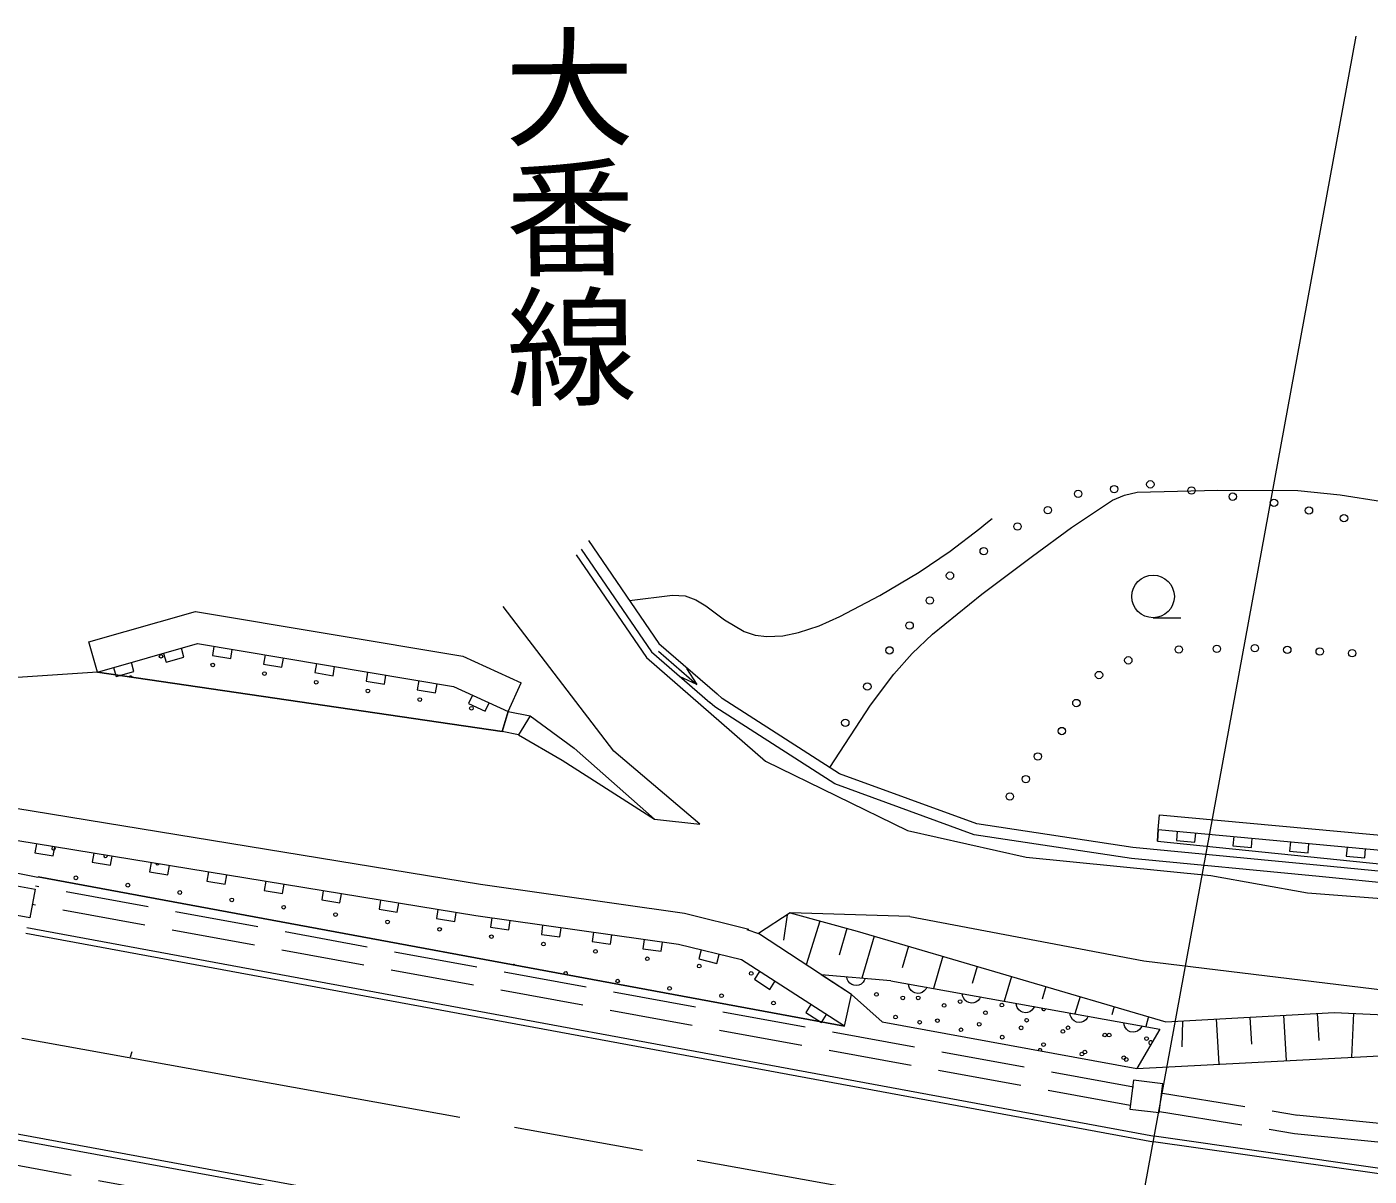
# Model space of a CAD drawing. Units: millimetres, scale not verified. Extents: x 30705 to 670705, y 16818 to 376818.
# Drawn here: x 479416 to 515599, y 283797 to 314782 of the extents above; entities that cross this region are included whole.
import ezdxf
from ezdxf.enums import TextEntityAlignment as Align

# ---------------------------------------------------------------- set-up
doc = ezdxf.new("R2010")
doc.units = ezdxf.units.MM
doc.header["$LTSCALE"] = 1000
doc.linetypes.add('CHAIN', pattern=[18.5, 12, -1.5, 3.5, -1.5])
doc.linetypes.add('USER3', pattern=[3, 2.25, -0.75])
doc.layers.add('S-SUV', color=7, linetype='Continuous', lineweight=13)
doc.layers.add('S-SUV-ROAD', color=7, linetype='Continuous', lineweight=13)
doc.styles.add('@ＭＳ ゴシック', font='')
doc.styles.get('@ＭＳ ゴシック').set_extended_font_data('@MS Gothic')

# ---------------------------------------------------------------- blocks, each defined once
blk = doc.blocks.new('BUHIN73')
at = {"color": 7, "linetype": 'Continuous', "lineweight": 13}
blk.add_lwpolyline([(-79, 237), (-316, 159), (-159, -316), (79, -237)], dxfattribs=at)
blk = doc.blocks.new('BUHIN74')
at = {"color": 7, "linetype": 'Continuous', "lineweight": 13}
blk.add_lwpolyline([(31, 248), (-217, 279), (-279, -217), (-31, -248)], dxfattribs=at)
blk = doc.blocks.new('BUHIN77')
at = {"color": 7, "linetype": 'Continuous', "lineweight": 13}
blk.add_lwpolyline([(30, 248), (-218, 278), (-278, -218), (-30, -248)], dxfattribs=at)
blk = doc.blocks.new('BUHIN78')
at = {"color": 7, "linetype": 'Continuous', "lineweight": 13}
blk.add_lwpolyline([(25, 249), (-224, 273), (-273, -224), (-25, -249)], dxfattribs=at)
blk = doc.blocks.new('BUHIN80')
at = {"color": 7, "linetype": 'Continuous', "lineweight": 13}
blk.add_lwpolyline([(126, 216), (-90, 342), (-342, -90), (-126, -216)], dxfattribs=at)
blk = doc.blocks.new('BUHIN86')
at = {"color": 7, "linetype": 'Continuous', "lineweight": 13}
blk.add_lwpolyline([(12, 250), (-237, 262), (-262, -237), (-12, -250)], dxfattribs=at)
blk = doc.blocks.new('BUHIN108')
at = {"color": 7, "linetype": 'Continuous', "lineweight": 13}
blk.add_lwpolyline([(-34, -248), (-88, -220), (-132, -184), (-180, -129), (-203, -71), (-212, -10), (-202, 67), (-176, 123), (-139, 173), (-78, 214), (-26, 237), (34, 248)], dxfattribs=at)

msp = doc.modelspace()

# ---------------------------------------------------------------- linework, layer by layer
at = {"layer": 'S-SUV'}
for p, q in [((509294, 282094), (515251, 314533)), ((508677, 302024), (509003, 302160)), ((509003, 302160), (509345, 302238)), ((509345, 302238), (511520, 302292)), ((511520, 302292), (513677, 302286)), ((513677, 302286), (514820, 302166)), ((514820, 302166), (515956, 301987)), ((507578, 301286), (508677, 302024)), ((505265, 301391), (505436, 301529)), ((504304, 300643), (505101, 301259)), ((505101, 301259), (505265, 301391)), ((506529, 300509), (507578, 301286)), ((503472, 300076), (504304, 300643)), ((505163, 299484), (506529, 300509)), ((502413, 299452), (503472, 300076)), ((495660, 299316), (496821, 299459)), ((496821, 299459), (497160, 299440)), ((497160, 299440), (497448, 299336)), ((497448, 299336), (497723, 299171)), ((501327, 298881), (502413, 299452)), ((503831, 298410), (505163, 299484)), ((481085, 298201), (483967, 299024)), ((483967, 299024), (491171, 297819)), ((497723, 299171), (498222, 298799)), ((500777, 298635), (501327, 298881)), ((498222, 298799), (498748, 298483)), ((500216, 298450), (500777, 298635)), ((509775, 298852), (510521, 298853)), ((481319, 297383), (484016, 298154)), ((484016, 298154), (490918, 296999)), ((498748, 298483), (499045, 298384)), ((499045, 298384), (499359, 298344)), ((499359, 298344), (499792, 298367)), ((499792, 298367), (500216, 298450)), ((503282, 297888), (503831, 298410)), ((491171, 297819), (492743, 297095)), ((496440, 297955), (497478, 297048)), ((502784, 297333), (503282, 297888)), ((492233, 295782), (481319, 297383)), ((502162, 296494), (502784, 297333)), ((490918, 296999), (492387, 296323)), ((498157, 296676), (498021, 296796)), ((497959, 296451), (497823, 296571)), ((501192, 294376), (497959, 296451)), ((501326, 294646), (498157, 296676)), ((501062, 294815), (502162, 296494)), ((492387, 296323), (492233, 295782)), ((505026, 293292), (501326, 294646)), ((491645, 291659), (476164, 294195)), ((504952, 293000), (501192, 294376)), ((509949, 293537), (522157, 292412)), ((491516, 290819), (476055, 293351)), ((509230, 292658), (505026, 293292)), ((509898, 292832), (509912, 293139)), ((509912, 293139), (522120, 292013)), ((509193, 292360), (504952, 293000)), ((514253, 291874), (509193, 292360)), ((514282, 292172), (509230, 292658)), ((522149, 291399), (514282, 292172)), ((478854, 291679), (479642, 291534)), ((501454, 287840), (479719, 291867)), ((497148, 290879), (491645, 291659)), ((521988, 291113), (514253, 291874)), ((479642, 291534), (479500, 290762)), ((513941, 291431), (522574, 290783)), ((479500, 290762), (478711, 290907)), ((496986, 290044), (491516, 290819)), ((498882, 290451), (497148, 290879)), ((499909, 290841), (499816, 290159)), ((500795, 290674), (500424, 289494)), ((479389, 290349), (509786, 284726)), ((479417, 290497), (509814, 284873)), ((501644, 288690), (499137, 290340)), ((501524, 290476), (501313, 289752)), ((502258, 290266), (501926, 289133)), ((498678, 289626), (496986, 290044)), ((503183, 289995), (503013, 289417)), ((501454, 287840), (498678, 289626)), ((504107, 289724), (503854, 288859)), ((501644, 288690), (500828, 289228)), ((505032, 289453), (504897, 288994)), ((505957, 289182), (505761, 288516)), ((502704, 289066), (509958, 287759)), ((506881, 288911), (506781, 288571)), ((507806, 288640), (507669, 288172)), ((508730, 288369), (508666, 288147)), ((509655, 288098), (509576, 287828)), ((511479, 288037), (511546, 286815)), ((512386, 288087), (512427, 287353)), ((513294, 288137), (513361, 286911)), ((514201, 288187), (514242, 287451)), ((515177, 288188), (515123, 287005)), ((509958, 287759), (509338, 286698)), ((509958, 287759), (509338, 286698)), ((510571, 287987), (510547, 287280)), ((482208, 287013), (482258, 287157)), ((509245, 286382), (509150, 285606)), ((510034, 286286), (509245, 286382)), ((509939, 285510), (510034, 286286)), ((509150, 285606), (509939, 285510)), ((478455, 284910), (509864, 279144)), ((478482, 285058), (509891, 279291)), ((515886, 284006), (509808, 284874)), ((515872, 283856), (509786, 284726))]:
    msp.add_line(p, q, dxfattribs=at)
at = {"layer": 'S-SUV', "linetype": 'CHAIN'}
msp.add_line((509294, 282094), (452993, 292244), dxfattribs=at)
at = {"layer": 'S-SUV', "linetype": 'USER3'}
for p, q in [((509248, 286194), (479651, 291611)), ((509158, 285702), (479560, 291119)), ((510025, 286030), (513670, 285445)), ((509946, 285537), (513591, 284951)), ((513641, 285449), (517632, 285043)), ((513591, 284951), (517581, 284545)), ((478399, 284230), (507786, 278776))]:
    msp.add_line(p, q, dxfattribs=at)
at = {"layer": 'S-SUV'}
for points in [[(497196, 297485), (497478, 297048), (497008, 297269)], [(491426, 296766), (491321, 296539), (491775, 296330), (491880, 296557)], [(497589, 289895), (497529, 289652), (498015, 289532), (498075, 289775)], [(502015, 289126), (501990, 289070), (501956, 289024), (501904, 288973), (501847, 288948), (501787, 288936), (501710, 288942), (501653, 288965), (501600, 288999), (501556, 289058), (501531, 289110), (501517, 289168)]]:
    msp.add_lwpolyline(points, dxfattribs=at)
for centre, radius in [((509701, 302448), 99.5), ((507753, 302193), 99.5), ((508727, 302320), 99.5), ((510812, 302282), 99.5), ((511923, 302116), 99.5), ((506937, 301751), 99.5), ((513034, 301951), 99.5), ((513977, 301743), 99.5), ((506120, 301310), 99.5), ((514921, 301535), 99.5), ((505210, 300648), 99.5), ((504300, 299986), 99.5), ((509774, 299426), 574), ((503756, 299315), 99.5), ((503212, 298643), 99.5), ((483032, 297811), 49.8), ((502669, 297972), 99.5), ((509107, 297704), 99.5), ((510471, 297994), 99.5), ((511495, 298013), 99.5), ((512519, 298033), 99.5), ((513393, 297987), 99.5), ((514267, 297941), 99.5), ((515142, 297894), 99.5), ((484427, 297578), 49.8), ((485822, 297345), 49.8), ((487217, 297112), 49.8), ((502073, 296996), 99.5), ((508317, 297307), 99.5), ((488611, 296878), 49.8), ((490006, 296645), 49.8), ((491401, 296412), 49.8), ((507708, 296552), 99.5), ((501478, 296021), 99.5), ((507314, 295797), 99.5), ((506668, 295113), 99.5), ((506346, 294502), 99.5), ((505916, 294034), 99.5), ((480739, 291840), 49.8), ((482139, 291642), 49.8), ((483540, 291444), 49.8), ((484940, 291245), 49.8), ((486340, 291047), 49.8), ((487740, 290849), 49.8), ((489141, 290650), 49.8), ((490541, 290452), 49.8), ((491941, 290254), 49.8), ((493341, 290055), 49.8), ((494742, 289857), 49.8), ((496142, 289659), 49.8), ((497542, 289460), 49.8), ((495343, 289058), 49.8), ((498942, 289262), 49.8), ((496743, 288859), 49.8), ((502319, 288698), 49.8), ((498143, 288661), 49.8), ((499543, 288463), 49.8), ((503027, 288602), 49.8), ((503446, 288601), 49.8), ((504140, 288401), 49.8), ((504574, 288504), 49.8), ((505701, 288408), 49.8), ((502834, 288086), 49.8), ((503962, 287989), 49.8), ((505254, 288201), 49.8), ((506367, 288000), 49.8), ((503483, 287945), 49.8), ((504597, 287744), 49.8), ((505089, 287892), 49.8), ((506216, 287796), 49.8), ((507343, 287699), 49.8), ((507481, 287799), 49.8), ((505710, 287544), 49.8), ((506824, 287343), 49.8), ((508471, 287602), 49.8), ((508594, 287599), 49.8), ((509598, 287505), 49.8), ((507858, 287087), 49.8), ((507937, 287142), 49.8), ((508986, 286990), 49.8), ((509051, 286942), 49.8)]:
    msp.add_circle(centre, radius, dxfattribs=at)
for centre, start, end in [((482218, 297231), 15.8454, 147.4619), ((483613, 296997), 70.0168, 93.2905), ((480138, 292640), 112.634, 48.7614), ((481539, 292441), 157.1904, 4.205), ((482939, 292243), 193.1242, 328.2712), ((484339, 292045), 255.9474, 265.4479), ((492542, 289454), 36.6196, 122.3849), ((493942, 289256), 321.1371, 197.8674), ((506828, 288311), 155.3455, 4.2244), ((509708, 287398), 16.7141, 282.6885), ((506731, 287184), 340.1925, 179.0526)]:
    msp.add_arc(centre, 49.8, start, end, dxfattribs=at)
at = {"layer": 'S-SUV', "linetype": 'CHAIN'}
msp.add_arc((520597, 343055), 62000, 259.49582, 300.59489, dxfattribs=at)
at = {"layer": 'S-SUV-ROAD'}
for p, q in [((494359, 300704), (496253, 297934)), ((494555, 300931), (496449, 298160)), ((494222, 300547), (496116, 297776)), ((495238, 295253), (492257, 299159)), ((481319, 297383), (481085, 298201)), ((496449, 298160), (498021, 296796)), ((496253, 297934), (497823, 296571)), ((496116, 297776), (499329, 294988)), ((481319, 297383), (477475, 297129)), ((481319, 297383), (492233, 295782)), ((492387, 296323), (492743, 297095)), ((492233, 295782), (492387, 296323)), ((492387, 296323), (492980, 296211)), ((492980, 296211), (492667, 295696)), ((492980, 296211), (494166, 295335)), ((492667, 295696), (492233, 295782)), ((492667, 295696), (493845, 295015)), ((496336, 293417), (494166, 295335)), ((497561, 293283), (495238, 295253)), ((493845, 295015), (496336, 293417)), ((499329, 294988), (503152, 293113)), ((479709, 291852), (468175, 294091)), ((509912, 293139), (509949, 293537)), ((496336, 293417), (497561, 293283)), ((503152, 293113), (506352, 292399)), ((509912, 293139), (509898, 292832)), ((509898, 292832), (521887, 291596)), ((506352, 292399), (511330, 291900)), ((479719, 291867), (501454, 287840)), ((511330, 291900), (513941, 291431)), ((499990, 290894), (499137, 290340)), ((499990, 290894), (501796, 290402)), ((503218, 290794), (499990, 290894)), ((503218, 290794), (509528, 289603)), ((498823, 290445), (499137, 290340)), ((501796, 290402), (510117, 287962)), ((509528, 289603), (518928, 288456)), ((502704, 289066), (500828, 289228)), ((501454, 287840), (501644, 288690)), ((501644, 288690), (502476, 287955)), ((510117, 287962), (514655, 288212)), ((514655, 288212), (518836, 288018)), ((502476, 287955), (509338, 286698)), ((509958, 287759), (509338, 286698)), ((509338, 286698), (517432, 287127))]:
    msp.add_line(p, q, dxfattribs=at)

# ---------------------------------------------------------------- block references
at = {"layer": 'S-SUV', "rotation": 87.58333}
for name, p in [('BUHIN73', (483342, 297961)), ('BUHIN74', (484707, 298038)), ('BUHIN74', (486087, 297807)), ('BUHIN73', (481993, 297576)), ('BUHIN74', (487467, 297577)), ('BUHIN74', (488848, 297346)), ('BUHIN74', (490228, 297115)), ('BUHIN86', (510675, 293069)), ('BUHIN77', (479920, 292718)), ('BUHIN86', (512201, 292928)), ('BUHIN86', (513727, 292787)), ('BUHIN77', (481466, 292465)), ('BUHIN86', (515253, 292647)), ('BUHIN77', (483013, 292212)), ('BUHIN77', (484559, 291958)), ('BUHIN77', (486105, 291705)), ('BUHIN77', (487651, 291452)), ('BUHIN77', (489197, 291199)), ('BUHIN77', (490743, 290945)), ('BUHIN78', (492200, 290722)), ('BUHIN78', (493568, 290528)), ('BUHIN78', (494935, 290335)), ('BUHIN78', (496303, 290141)), ('BUHIN80', (499372, 289179)), ('BUHIN108', (503430, 288936)), ('BUHIN80', (500760, 288286)), ('BUHIN108', (504880, 288674)), ('BUHIN108', (506331, 288413)), ('BUHIN108', (507782, 288151)), ('BUHIN108', (509233, 287890))]:
    msp.add_blockref(name, p, dxfattribs=at)

# ---------------------------------------------------------------- texts
at = {"layer": 'S-SUV', "style": '@ＭＳ ゴシック'}
msp.add_text('大番線', height=2566, rotation=270.5, dxfattribs=at).set_placement((491926, 314906), align=Align.BOTTOM_LEFT)

doc.saveas('drawing.dxf')
